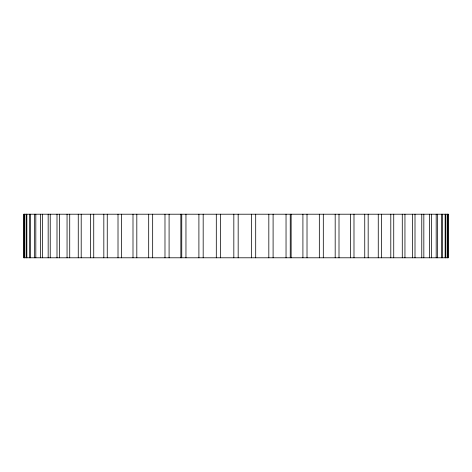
<?xml version="1.0" encoding="UTF-8"?>
<svg xmlns="http://www.w3.org/2000/svg" width="472" height="472" viewBox="0 0 472 472"><rect width="100%" height="100%" fill="white"/><g stroke="black" fill="none" stroke-linecap="round" stroke-linejoin="round"><path stroke-width="0.71" d="M447.851 214.211L447.851 257.789M447.497 214.211L447.497 257.789M445.863 214.211L445.863 257.789M445.143 214.211L445.143 257.789M442.435 214.211L442.435 257.789M441.367 214.211L441.367 257.789M437.597 214.211L437.597 257.789M436.187 214.211L436.187 257.789M431.384 214.211L431.384 257.789M429.638 214.211L429.638 257.789M423.832 214.211L423.832 257.789M421.767 214.211L421.767 257.789M415 214.211L415 257.789M412.628 214.211L412.628 257.789M404.947 214.211L404.947 257.789M402.28 214.211L402.28 257.789M393.736 214.211L393.736 257.789M390.798 214.211L390.798 257.789M381.453 214.211L381.453 257.789M378.261 214.211L378.261 257.789M368.172 214.211L368.172 257.789M364.744 214.211L364.744 257.789M353.988 214.211L353.988 257.789M350.354 214.211L350.354 257.789M339.002 214.211L339.002 257.789M335.185 214.211L335.185 257.789M323.308 214.211L323.308 257.789M319.332 214.211L319.332 257.789M307.018 214.211L307.018 257.789M302.912 214.211L302.912 257.789M291.141 214.211L291.147 257.789M290.245 214.211L290.245 257.789M286.038 214.211L286.038 257.789M273.099 214.211L273.099 257.789M268.822 214.211L268.822 257.789M255.7 214.211L255.7 257.789M251.375 214.211L251.375 257.789M238.171 214.211L238.171 257.789M233.829 214.211L233.829 257.789M220.625 214.211L220.625 257.789M216.3 214.211L216.3 257.789M203.178 214.211L203.178 257.789M198.901 214.211L198.901 257.789M185.962 214.211L185.962 257.789M181.755 214.211L181.755 257.789M180.859 214.211L180.853 257.789M169.088 214.211L169.088 257.789M164.982 214.211L164.982 257.789M152.668 214.211L152.668 257.789M148.692 214.211L148.692 257.789M136.815 214.211L136.815 257.789M132.998 214.211L132.998 257.789M121.646 214.211L121.646 257.789M118.012 214.211L118.012 257.789M107.256 214.211L107.256 257.789M103.828 214.211L103.828 257.789M93.739 214.211L93.739 257.789M90.547 214.211L90.547 257.789M81.202 214.211L81.202 257.789M78.263 214.211L78.263 257.789M69.72 214.211L69.72 257.789M67.053 214.211L67.053 257.789M59.372 214.211L59.372 257.789M57 214.211L57 257.789M50.233 214.211L50.233 257.789M48.168 214.211L48.168 257.789M42.362 214.211L42.362 257.789M40.616 214.211L40.616 257.789M35.813 214.211L35.813 257.789M34.403 214.211L34.403 257.789M30.633 214.211L30.633 257.789M29.565 214.211L29.565 257.789M26.857 214.211L26.857 257.789M26.137 214.211L26.137 257.789M24.503 214.211L24.503 257.789M24.149 214.211L24.149 257.789M448.4 214.211L23.6 214.211L23.6 257.789L448.4 257.789L448.4 214.211"/></g></svg>
